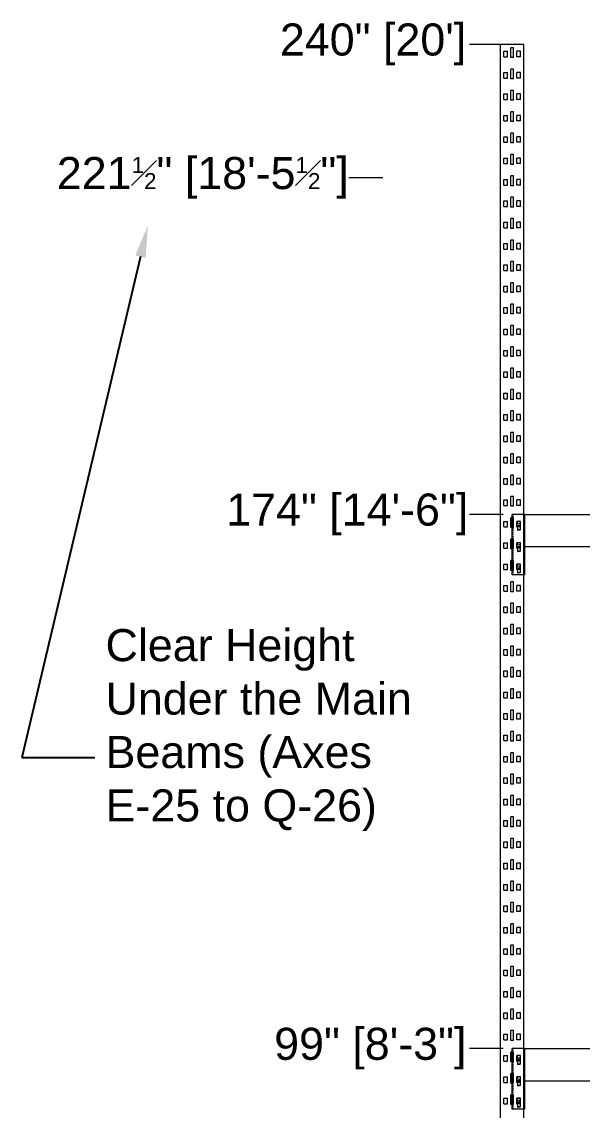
# Model space of a CAD drawing. Header units: inches. Extents: x 2743 to 10591, y -1604 to 5792.
# Drawn here: x 10226.9 to 10305.6, y 3359.3 to 3512.2 of the extents above; entities that cross this region are included whole.
import ezdxf

# ---------------------------------------------------------------- set-up
doc = ezdxf.new("R2010")
doc.units = ezdxf.units.IN
doc.header["$LTSCALE"] = 0.1875
doc.header["$MEASUREMENT"] = 0
doc.linetypes.add('HIDDEN', pattern=[9.525, 6.35, -3.175])
for name, color, linetype, lineweight in [('21 Note', 7, 'Continuous', 5), ('22 Dimension', 7, 'Continuous', 5), ('32 Echelle', 160, 'Continuous', 15), ('33 Poutre', 30, 'Continuous', 15)]:
    doc.layers.add(name, color=color, linetype=linetype, lineweight=lineweight)
doc.styles.add('NOTE', font='', dxfattribs={"height": 4.5})
doc.styles.get('NOTE').set_extended_font_data('SansSerif')

msp = doc.modelspace()

# ---------------------------------------------------------------- linework, layer by layer
at = {"layer": '21 Note', "lineweight": -2}
msp.add_line((10226.94963, 3408.88492), (10237.20202, 3408.88492), dxfattribs=at)
msp.add_lwpolyline([(10243.60578, 3479.19414), (10226.94963, 3408.88492)], dxfattribs=at)
at = {"layer": '21 Note'}
msp.add_solid([(10242.87598, 3479.36703), (10244.64312, 3483.57295), (10244.33559, 3479.02125)], dxfattribs=at)
at = {"layer": '22 Dimension'}
for p, q in [((10294.51917, 3508.99446), (10289.76917, 3508.99446)), ((10277.5903, 3490.24446), (10272.8403, 3490.24446)), ((10294.51947, 3442.99446), (10289.76947, 3442.99446)), ((10294.51947, 3367.99446), (10289.76947, 3367.99446))]:
    msp.add_line(p, q, dxfattribs=at)
at = {"layer": '32 Echelle'}
for p, q in [((10297.39417, 3508.99446), (10294.14417, 3508.99446)), ((10294.1442, 3268.99446), (10294.14417, 3508.99446)), ((10297.3942, 3268.99446), (10297.39417, 3508.99446)), ((10294.60422, 3507.24446), (10294.60422, 3508.02446)), ((10294.60422, 3508.02446), (10295.10422, 3508.02446)), ((10294.60422, 3507.24446), (10295.10422, 3507.24446)), ((10295.10422, 3507.24446), (10295.10422, 3508.02446)), ((10295.94418, 3508.51946), (10295.59418, 3508.51946)), ((10295.59418, 3507.14446), (10295.59418, 3508.51946)), ((10295.94418, 3507.14446), (10295.59418, 3507.14446)), ((10295.94418, 3507.14446), (10295.94418, 3508.51946)), ((10296.93413, 3508.02446), (10296.43413, 3508.02446)), ((10296.43413, 3507.24446), (10296.43413, 3508.02446)), ((10296.93413, 3507.24446), (10296.43413, 3507.24446)), ((10296.93413, 3507.24446), (10296.93413, 3508.02446)), ((10294.60422, 3504.24446), (10294.60422, 3505.02446)), ((10294.60422, 3505.02446), (10295.10422, 3505.02446)), ((10294.60422, 3504.24446), (10295.10422, 3504.24446)), ((10295.10422, 3504.24446), (10295.10422, 3505.02446)), ((10295.94418, 3505.51946), (10295.59418, 3505.51946)), ((10295.59418, 3504.14446), (10295.59418, 3505.51946)), ((10295.94418, 3504.14446), (10295.59418, 3504.14446)), ((10295.94418, 3504.14446), (10295.94418, 3505.51946)), ((10296.93413, 3505.02446), (10296.43413, 3505.02446)), ((10296.43413, 3504.24446), (10296.43413, 3505.02446)), ((10296.93413, 3504.24446), (10296.43413, 3504.24446)), ((10296.93413, 3504.24446), (10296.93413, 3505.02446)), ((10294.60422, 3501.24446), (10294.60422, 3502.02446)), ((10294.60422, 3502.02446), (10295.10422, 3502.02446)), ((10294.60422, 3501.24446), (10295.10422, 3501.24446)), ((10295.10422, 3501.24446), (10295.10422, 3502.02446)), ((10295.94418, 3502.51946), (10295.59418, 3502.51946)), ((10295.59418, 3501.14446), (10295.59418, 3502.51946)), ((10295.94418, 3501.14446), (10295.59418, 3501.14446)), ((10295.94418, 3501.14446), (10295.94418, 3502.51946)), ((10296.93413, 3502.02446), (10296.43413, 3502.02446)), ((10296.43413, 3501.24446), (10296.43413, 3502.02446)), ((10296.93413, 3501.24446), (10296.43413, 3501.24446)), ((10296.93413, 3501.24446), (10296.93413, 3502.02446)), ((10295.94418, 3499.51946), (10295.59418, 3499.51946)), ((10295.59418, 3498.14446), (10295.59418, 3499.51946)), ((10295.94418, 3498.14446), (10295.94418, 3499.51946)), ((10294.60422, 3498.24446), (10294.60422, 3499.02446)), ((10294.60422, 3499.02446), (10295.10422, 3499.02446)), ((10294.60422, 3498.24446), (10295.10422, 3498.24446)), ((10295.10422, 3498.24446), (10295.10422, 3499.02446)), ((10295.94418, 3498.14446), (10295.59418, 3498.14446)), ((10296.93413, 3499.02446), (10296.43413, 3499.02446)), ((10296.43413, 3498.24446), (10296.43413, 3499.02446)), ((10296.93413, 3498.24446), (10296.43413, 3498.24446)), ((10296.93413, 3498.24446), (10296.93413, 3499.02446)), ((10295.94418, 3496.51946), (10295.59418, 3496.51946)), ((10295.59418, 3495.14446), (10295.59418, 3496.51946)), ((10295.94418, 3495.14446), (10295.94418, 3496.51946)), ((10294.60422, 3495.24446), (10294.60422, 3496.02446)), ((10294.60422, 3496.02446), (10295.10422, 3496.02446)), ((10294.60422, 3495.24446), (10295.10422, 3495.24446)), ((10295.10422, 3495.24446), (10295.10422, 3496.02446)), ((10295.94418, 3495.14446), (10295.59418, 3495.14446)), ((10296.93413, 3496.02446), (10296.43413, 3496.02446)), ((10296.43413, 3495.24446), (10296.43413, 3496.02446)), ((10296.93413, 3495.24446), (10296.43413, 3495.24446)), ((10296.93413, 3495.24446), (10296.93413, 3496.02446)), ((10295.94418, 3493.51946), (10295.59418, 3493.51946)), ((10295.59418, 3492.14446), (10295.59418, 3493.51946)), ((10295.94418, 3492.14446), (10295.94418, 3493.51946)), ((10294.60422, 3492.24446), (10294.60422, 3493.02446)), ((10294.60422, 3493.02446), (10295.10422, 3493.02446)), ((10294.60422, 3492.24446), (10295.10422, 3492.24446)), ((10295.10422, 3492.24446), (10295.10422, 3493.02446)), ((10295.94418, 3492.14446), (10295.59418, 3492.14446)), ((10296.93413, 3493.02446), (10296.43413, 3493.02446)), ((10296.43413, 3492.24446), (10296.43413, 3493.02446)), ((10296.93413, 3492.24446), (10296.43413, 3492.24446)), ((10296.93413, 3492.24446), (10296.93413, 3493.02446)), ((10295.94418, 3490.51946), (10295.59418, 3490.51946)), ((10295.59418, 3489.14446), (10295.59418, 3490.51946)), ((10295.94418, 3489.14446), (10295.94418, 3490.51946)), ((10294.60422, 3489.24446), (10294.60422, 3490.02446)), ((10294.60422, 3490.02446), (10295.10422, 3490.02446)), ((10294.60422, 3489.24446), (10295.10422, 3489.24446)), ((10295.10422, 3489.24446), (10295.10422, 3490.02446)), ((10295.94418, 3489.14446), (10295.59418, 3489.14446)), ((10296.93413, 3490.02446), (10296.43413, 3490.02446)), ((10296.43413, 3489.24446), (10296.43413, 3490.02446)), ((10296.93413, 3489.24446), (10296.43413, 3489.24446)), ((10296.93413, 3489.24446), (10296.93413, 3490.02446)), ((10295.94418, 3487.51946), (10295.59418, 3487.51946)), ((10295.59418, 3486.14446), (10295.59418, 3487.51946)), ((10295.94418, 3486.14446), (10295.94418, 3487.51946)), ((10294.60422, 3486.24446), (10294.60422, 3487.02446)), ((10294.60422, 3487.02446), (10295.10422, 3487.02446)), ((10294.60422, 3486.24446), (10295.10422, 3486.24446)), ((10295.10422, 3486.24446), (10295.10422, 3487.02446)), ((10295.94418, 3486.14446), (10295.59418, 3486.14446)), ((10296.93413, 3487.02446), (10296.43413, 3487.02446)), ((10296.43413, 3486.24446), (10296.43413, 3487.02446)), ((10296.93413, 3486.24446), (10296.43413, 3486.24446)), ((10296.93413, 3486.24446), (10296.93413, 3487.02446)), ((10295.94418, 3484.51946), (10295.59418, 3484.51946)), ((10295.59418, 3483.14446), (10295.59418, 3484.51946)), ((10295.94418, 3483.14446), (10295.94418, 3484.51946)), ((10294.60422, 3483.24446), (10294.60422, 3484.02446)), ((10294.60422, 3484.02446), (10295.10422, 3484.02446)), ((10294.60422, 3483.24446), (10295.10422, 3483.24446)), ((10295.10422, 3483.24446), (10295.10422, 3484.02446)), ((10295.94418, 3483.14446), (10295.59418, 3483.14446)), ((10296.93413, 3484.02446), (10296.43413, 3484.02446)), ((10296.43413, 3483.24446), (10296.43413, 3484.02446)), ((10296.93413, 3483.24446), (10296.43413, 3483.24446)), ((10296.93413, 3483.24446), (10296.93413, 3484.02446)), ((10295.94418, 3481.51946), (10295.59418, 3481.51946)), ((10295.59418, 3480.14446), (10295.59418, 3481.51946)), ((10295.94418, 3480.14446), (10295.94418, 3481.51946)), ((10294.60422, 3480.24446), (10294.60422, 3481.02446)), ((10294.60422, 3481.02446), (10295.10422, 3481.02446)), ((10294.60422, 3480.24446), (10295.10422, 3480.24446)), ((10295.10422, 3480.24446), (10295.10422, 3481.02446)), ((10295.94418, 3480.14446), (10295.59418, 3480.14446)), ((10296.93413, 3481.02446), (10296.43413, 3481.02446)), ((10296.43413, 3480.24446), (10296.43413, 3481.02446)), ((10296.93413, 3480.24446), (10296.43413, 3480.24446)), ((10296.93413, 3480.24446), (10296.93413, 3481.02446)), ((10295.94418, 3478.51946), (10295.59418, 3478.51946)), ((10295.59418, 3477.14446), (10295.59418, 3478.51946)), ((10295.94418, 3477.14446), (10295.94418, 3478.51946)), ((10294.60422, 3477.24446), (10294.60422, 3478.02446)), ((10294.60422, 3478.02446), (10295.10422, 3478.02446)), ((10294.60422, 3477.24446), (10295.10422, 3477.24446)), ((10295.10422, 3477.24446), (10295.10422, 3478.02446)), ((10295.94418, 3477.14446), (10295.59418, 3477.14446)), ((10296.93414, 3478.02446), (10296.43414, 3478.02446)), ((10296.43414, 3477.24446), (10296.43414, 3478.02446)), ((10296.93414, 3477.24446), (10296.43414, 3477.24446)), ((10296.93414, 3477.24446), (10296.93414, 3478.02446)), ((10295.94418, 3475.51946), (10295.59418, 3475.51946)), ((10295.59418, 3474.14446), (10295.59418, 3475.51946)), ((10295.94418, 3474.14446), (10295.94418, 3475.51946)), ((10294.60422, 3474.24446), (10294.60422, 3475.02446)), ((10294.60422, 3475.02446), (10295.10422, 3475.02446)), ((10294.60422, 3474.24446), (10295.10422, 3474.24446)), ((10295.10422, 3474.24446), (10295.10422, 3475.02446)), ((10295.94418, 3474.14446), (10295.59418, 3474.14446)), ((10296.93414, 3475.02446), (10296.43414, 3475.02446)), ((10296.43414, 3474.24446), (10296.43414, 3475.02446)), ((10296.93414, 3474.24446), (10296.43414, 3474.24446)), ((10296.93414, 3474.24446), (10296.93414, 3475.02446)), ((10294.60422, 3471.24446), (10294.60422, 3472.02446)), ((10294.60422, 3472.02446), (10295.10422, 3472.02446)), ((10295.10422, 3471.24446), (10295.10422, 3472.02446)), ((10295.94418, 3472.51946), (10295.59418, 3472.51946)), ((10295.59418, 3471.14446), (10295.59418, 3472.51946)), ((10295.94418, 3471.14446), (10295.94418, 3472.51946)), ((10296.93414, 3472.02446), (10296.43414, 3472.02446)), ((10296.43414, 3471.24446), (10296.43414, 3472.02446)), ((10296.93414, 3471.24446), (10296.93414, 3472.02446)), ((10294.60422, 3471.24446), (10295.10422, 3471.24446)), ((10295.94418, 3471.14446), (10295.59418, 3471.14446)), ((10296.93414, 3471.24446), (10296.43414, 3471.24446)), ((10294.60422, 3468.24446), (10294.60422, 3469.02446)), ((10294.60422, 3469.02446), (10295.10422, 3469.02446)), ((10295.10422, 3468.24446), (10295.10422, 3469.02446)), ((10295.94418, 3469.51946), (10295.59418, 3469.51946)), ((10295.59418, 3468.14446), (10295.59418, 3469.51946)), ((10295.94418, 3468.14446), (10295.94418, 3469.51946)), ((10296.93414, 3469.02446), (10296.43414, 3469.02446)), ((10296.43414, 3468.24446), (10296.43414, 3469.02446)), ((10296.93414, 3468.24446), (10296.93414, 3469.02446)), ((10294.60422, 3468.24446), (10295.10422, 3468.24446)), ((10295.94418, 3468.14446), (10295.59418, 3468.14446)), ((10296.93414, 3468.24446), (10296.43414, 3468.24446)), ((10294.60422, 3465.24446), (10294.60422, 3466.02446)), ((10294.60422, 3466.02446), (10295.10422, 3466.02446)), ((10295.10422, 3465.24446), (10295.10422, 3466.02446)), ((10295.94418, 3466.51946), (10295.59418, 3466.51946)), ((10295.59418, 3465.14446), (10295.59418, 3466.51946)), ((10295.94418, 3465.14446), (10295.94418, 3466.51946)), ((10296.93414, 3466.02446), (10296.43414, 3466.02446)), ((10296.43414, 3465.24446), (10296.43414, 3466.02446)), ((10296.93414, 3465.24446), (10296.93414, 3466.02446)), ((10294.60422, 3465.24446), (10295.10422, 3465.24446)), ((10295.94418, 3465.14446), (10295.59418, 3465.14446)), ((10296.93414, 3465.24446), (10296.43414, 3465.24446)), ((10294.60422, 3462.24446), (10294.60422, 3463.02446)), ((10294.60422, 3463.02446), (10295.10422, 3463.02446)), ((10295.10422, 3462.24446), (10295.10422, 3463.02446)), ((10295.94418, 3463.51946), (10295.59418, 3463.51946)), ((10295.59418, 3462.14446), (10295.59418, 3463.51946)), ((10295.94418, 3462.14446), (10295.94418, 3463.51946)), ((10296.93414, 3463.02446), (10296.43414, 3463.02446)), ((10296.43414, 3462.24446), (10296.43414, 3463.02446)), ((10296.93414, 3462.24446), (10296.93414, 3463.02446)), ((10294.60422, 3462.24446), (10295.10422, 3462.24446)), ((10295.94418, 3462.14446), (10295.59418, 3462.14446)), ((10296.93414, 3462.24446), (10296.43414, 3462.24446)), ((10294.60422, 3459.24446), (10294.60422, 3460.02446)), ((10294.60422, 3460.02446), (10295.10422, 3460.02446)), ((10295.10422, 3459.24446), (10295.10422, 3460.02446)), ((10295.94418, 3460.51946), (10295.59418, 3460.51946)), ((10295.59418, 3459.14446), (10295.59418, 3460.51946)), ((10295.94418, 3459.14446), (10295.94418, 3460.51946)), ((10296.93414, 3460.02446), (10296.43414, 3460.02446)), ((10296.43414, 3459.24446), (10296.43414, 3460.02446)), ((10296.93414, 3459.24446), (10296.93414, 3460.02446)), ((10294.60422, 3459.24446), (10295.10422, 3459.24446)), ((10295.94418, 3459.14446), (10295.59418, 3459.14446)), ((10296.93414, 3459.24446), (10296.43414, 3459.24446)), ((10294.60422, 3456.24446), (10294.60422, 3457.02446)), ((10294.60422, 3457.02446), (10295.10422, 3457.02446)), ((10295.10422, 3456.24446), (10295.10422, 3457.02446)), ((10295.94418, 3457.51946), (10295.59418, 3457.51946)), ((10295.59418, 3456.14446), (10295.59418, 3457.51946)), ((10295.94418, 3456.14446), (10295.94418, 3457.51946)), ((10296.93414, 3457.02446), (10296.43414, 3457.02446)), ((10296.43414, 3456.24446), (10296.43414, 3457.02446)), ((10296.93414, 3456.24446), (10296.93414, 3457.02446)), ((10294.60422, 3456.24446), (10295.10422, 3456.24446)), ((10295.94418, 3456.14446), (10295.59418, 3456.14446)), ((10296.93414, 3456.24446), (10296.43414, 3456.24446)), ((10294.60422, 3453.24446), (10294.60422, 3454.02446)), ((10294.60422, 3454.02446), (10295.10422, 3454.02446)), ((10295.10422, 3453.24446), (10295.10422, 3454.02446)), ((10295.94418, 3454.51946), (10295.59418, 3454.51946)), ((10295.59418, 3453.14446), (10295.59418, 3454.51946)), ((10295.94418, 3453.14446), (10295.94418, 3454.51946)), ((10296.93414, 3454.02446), (10296.43414, 3454.02446)), ((10296.43414, 3453.24446), (10296.43414, 3454.02446)), ((10296.93414, 3453.24446), (10296.93414, 3454.02446)), ((10294.60422, 3453.24446), (10295.10422, 3453.24446)), ((10295.94418, 3453.14446), (10295.59418, 3453.14446)), ((10296.93414, 3453.24446), (10296.43414, 3453.24446)), ((10294.60422, 3450.24446), (10294.60422, 3451.02446)), ((10294.60422, 3451.02446), (10295.10422, 3451.02446)), ((10295.10422, 3450.24446), (10295.10422, 3451.02446)), ((10295.94418, 3451.51946), (10295.59418, 3451.51946)), ((10295.59418, 3450.14446), (10295.59418, 3451.51946)), ((10295.94418, 3450.14446), (10295.94418, 3451.51946)), ((10296.93414, 3451.02446), (10296.43414, 3451.02446)), ((10296.43414, 3450.24446), (10296.43414, 3451.02446)), ((10296.93414, 3450.24446), (10296.93414, 3451.02446)), ((10294.60422, 3450.24446), (10295.10422, 3450.24446)), ((10295.94418, 3450.14446), (10295.59418, 3450.14446)), ((10296.93414, 3450.24446), (10296.43414, 3450.24446)), ((10294.60422, 3447.24446), (10294.60422, 3448.02446)), ((10294.60422, 3448.02446), (10295.10422, 3448.02446)), ((10295.10422, 3447.24446), (10295.10422, 3448.02446)), ((10295.94418, 3448.51946), (10295.59418, 3448.51946)), ((10295.59418, 3447.14446), (10295.59418, 3448.51946)), ((10295.94418, 3447.14446), (10295.94418, 3448.51946)), ((10296.93414, 3448.02446), (10296.43414, 3448.02446)), ((10296.43414, 3447.24446), (10296.43414, 3448.02446)), ((10296.93414, 3447.24446), (10296.93414, 3448.02446)), ((10294.60422, 3447.24446), (10295.10422, 3447.24446)), ((10295.94418, 3447.14446), (10295.59418, 3447.14446)), ((10296.93414, 3447.24446), (10296.43414, 3447.24446)), ((10294.60422, 3444.24446), (10294.60422, 3445.02446)), ((10294.60422, 3445.02446), (10295.10422, 3445.02446)), ((10295.10422, 3444.24446), (10295.10422, 3445.02446)), ((10295.94418, 3445.51946), (10295.59418, 3445.51946)), ((10295.59418, 3444.14446), (10295.59418, 3445.51946)), ((10295.94418, 3444.14446), (10295.94418, 3445.51946)), ((10296.93414, 3445.02446), (10296.43414, 3445.02446)), ((10296.43414, 3444.24446), (10296.43414, 3445.02446)), ((10296.93414, 3444.24446), (10296.93414, 3445.02446)), ((10294.60422, 3444.24446), (10295.10422, 3444.24446)), ((10295.94418, 3444.14446), (10295.59418, 3444.14446)), ((10296.93414, 3444.24446), (10296.43414, 3444.24446)), ((10294.60422, 3441.24446), (10294.60422, 3442.02446)), ((10294.60422, 3442.02446), (10295.10422, 3442.02446)), ((10295.10422, 3441.24446), (10295.10422, 3442.02446)), ((10295.94418, 3442.51946), (10295.59418, 3442.51946)), ((10295.59418, 3441.14446), (10295.59418, 3442.51946)), ((10295.94418, 3441.14446), (10295.94418, 3442.51946)), ((10296.93414, 3442.02446), (10296.43414, 3442.02446)), ((10296.43414, 3441.24446), (10296.43414, 3442.02446)), ((10296.93414, 3441.24446), (10296.93414, 3442.02446)), ((10294.60422, 3441.24446), (10295.10422, 3441.24446)), ((10295.94418, 3441.14446), (10295.59418, 3441.14446)), ((10296.93414, 3441.24446), (10296.43414, 3441.24446)), ((10294.60422, 3438.24446), (10294.60422, 3439.02446)), ((10294.60422, 3439.02446), (10295.10422, 3439.02446)), ((10295.10422, 3438.24446), (10295.10422, 3439.02446)), ((10295.94418, 3439.51946), (10295.59418, 3439.51946)), ((10295.59418, 3438.14446), (10295.59418, 3439.51946)), ((10295.94418, 3438.14446), (10295.94418, 3439.51946)), ((10296.93414, 3439.02446), (10296.43414, 3439.02446)), ((10296.43414, 3438.24446), (10296.43414, 3439.02446)), ((10296.93414, 3438.24446), (10296.93414, 3439.02446)), ((10294.60422, 3438.24446), (10295.10422, 3438.24446)), ((10295.94418, 3438.14446), (10295.59418, 3438.14446)), ((10296.93414, 3438.24446), (10296.43414, 3438.24446)), ((10294.60422, 3435.24446), (10294.60422, 3436.02446)), ((10294.60422, 3436.02446), (10295.10422, 3436.02446)), ((10295.10422, 3435.24446), (10295.10422, 3436.02446)), ((10295.94418, 3436.51946), (10295.59418, 3436.51946)), ((10295.59418, 3435.14446), (10295.59418, 3436.51946)), ((10295.94418, 3435.14446), (10295.94418, 3436.51946)), ((10296.93414, 3436.02446), (10296.43414, 3436.02446)), ((10296.43414, 3435.24446), (10296.43414, 3436.02446)), ((10296.93414, 3435.24446), (10296.93414, 3436.02446)), ((10294.60422, 3435.24446), (10295.10422, 3435.24446)), ((10295.94418, 3435.14446), (10295.59418, 3435.14446)), ((10296.93414, 3435.24446), (10296.43414, 3435.24446)), ((10294.60422, 3432.24446), (10294.60422, 3433.02446)), ((10294.60422, 3433.02446), (10295.10422, 3433.02446)), ((10294.60422, 3432.24446), (10295.10422, 3432.24446)), ((10295.10422, 3432.24446), (10295.10422, 3433.02446)), ((10295.94418, 3433.51946), (10295.59418, 3433.51946)), ((10295.59418, 3432.14446), (10295.59418, 3433.51946)), ((10295.94418, 3432.14446), (10295.94418, 3433.51946)), ((10296.93414, 3433.02446), (10296.43414, 3433.02446)), ((10296.43414, 3432.24446), (10296.43414, 3433.02446)), ((10296.93414, 3432.24446), (10296.43414, 3432.24446)), ((10296.93414, 3432.24446), (10296.93414, 3433.02446)), ((10295.94418, 3432.14446), (10295.59418, 3432.14446)), ((10294.60422, 3429.24446), (10294.60422, 3430.02446)), ((10294.60422, 3430.02446), (10295.10422, 3430.02446)), ((10294.60422, 3429.24446), (10295.10422, 3429.24446)), ((10295.10422, 3429.24446), (10295.10422, 3430.02446)), ((10295.94418, 3430.51946), (10295.59418, 3430.51946)), ((10295.59418, 3429.14446), (10295.59418, 3430.51946)), ((10295.94418, 3429.14446), (10295.94418, 3430.51946)), ((10296.93414, 3430.02446), (10296.43414, 3430.02446)), ((10296.43414, 3429.24446), (10296.43414, 3430.02446)), ((10296.93414, 3429.24446), (10296.43414, 3429.24446)), ((10296.93414, 3429.24446), (10296.93414, 3430.02446)), ((10295.94418, 3429.14446), (10295.59418, 3429.14446)), ((10294.60422, 3426.24446), (10294.60422, 3427.02446)), ((10294.60422, 3427.02446), (10295.10422, 3427.02446)), ((10294.60422, 3426.24446), (10295.10422, 3426.24446)), ((10295.10422, 3426.24446), (10295.10422, 3427.02446)), ((10295.94418, 3427.51946), (10295.59418, 3427.51946)), ((10295.59418, 3426.14446), (10295.59418, 3427.51946)), ((10295.94418, 3426.14446), (10295.59418, 3426.14446)), ((10295.94418, 3426.14446), (10295.94418, 3427.51946)), ((10296.93414, 3427.02446), (10296.43414, 3427.02446)), ((10296.43414, 3426.24446), (10296.43414, 3427.02446)), ((10296.93414, 3426.24446), (10296.43414, 3426.24446)), ((10296.93414, 3426.24446), (10296.93414, 3427.02446)), ((10294.60423, 3423.24446), (10294.60423, 3424.02446)), ((10294.60423, 3424.02446), (10295.10423, 3424.02446)), ((10294.60423, 3423.24446), (10295.10423, 3423.24446)), ((10295.10423, 3423.24446), (10295.10423, 3424.02446)), ((10295.94418, 3424.51946), (10295.59418, 3424.51946)), ((10295.59418, 3423.14446), (10295.59418, 3424.51946)), ((10295.94418, 3423.14446), (10295.59418, 3423.14446)), ((10295.94418, 3423.14446), (10295.94418, 3424.51946)), ((10296.93414, 3424.02446), (10296.43414, 3424.02446)), ((10296.43414, 3423.24446), (10296.43414, 3424.02446)), ((10296.93414, 3423.24446), (10296.43414, 3423.24446)), ((10296.93414, 3423.24446), (10296.93414, 3424.02446)), ((10294.60423, 3420.24446), (10294.60423, 3421.02446)), ((10294.60423, 3421.02446), (10295.10423, 3421.02446)), ((10294.60423, 3420.24446), (10295.10423, 3420.24446)), ((10295.10423, 3420.24446), (10295.10423, 3421.02446)), ((10295.94418, 3421.51946), (10295.59418, 3421.51946)), ((10295.59418, 3420.14446), (10295.59418, 3421.51946)), ((10295.94418, 3420.14446), (10295.59418, 3420.14446)), ((10295.94418, 3420.14446), (10295.94418, 3421.51946)), ((10296.93414, 3421.02446), (10296.43414, 3421.02446)), ((10296.43414, 3420.24446), (10296.43414, 3421.02446)), ((10296.93414, 3420.24446), (10296.43414, 3420.24446)), ((10296.93414, 3420.24446), (10296.93414, 3421.02446)), ((10295.94418, 3418.51946), (10295.59418, 3418.51946)), ((10295.59418, 3417.14446), (10295.59418, 3418.51946)), ((10295.94418, 3417.14446), (10295.94418, 3418.51946)), ((10294.60423, 3417.24446), (10294.60423, 3418.02446)), ((10294.60423, 3418.02446), (10295.10423, 3418.02446)), ((10294.60423, 3417.24446), (10295.10423, 3417.24446)), ((10295.10423, 3417.24446), (10295.10423, 3418.02446)), ((10295.94418, 3417.14446), (10295.59418, 3417.14446)), ((10296.93414, 3418.02446), (10296.43414, 3418.02446)), ((10296.43414, 3417.24446), (10296.43414, 3418.02446)), ((10296.93414, 3417.24446), (10296.43414, 3417.24446)), ((10296.93414, 3417.24446), (10296.93414, 3418.02446)), ((10295.94418, 3415.51946), (10295.59418, 3415.51946)), ((10295.59418, 3414.14446), (10295.59418, 3415.51946)), ((10295.94418, 3414.14446), (10295.94418, 3415.51946)), ((10294.60423, 3414.24446), (10294.60423, 3415.02446)), ((10294.60423, 3415.02446), (10295.10423, 3415.02446)), ((10294.60423, 3414.24446), (10295.10423, 3414.24446)), ((10295.10423, 3414.24446), (10295.10423, 3415.02446)), ((10295.94418, 3414.14446), (10295.59418, 3414.14446)), ((10296.93414, 3415.02446), (10296.43414, 3415.02446)), ((10296.43414, 3414.24446), (10296.43414, 3415.02446)), ((10296.93414, 3414.24446), (10296.43414, 3414.24446)), ((10296.93414, 3414.24446), (10296.93414, 3415.02446)), ((10295.94418, 3412.51946), (10295.59418, 3412.51946)), ((10295.59418, 3411.14446), (10295.59418, 3412.51946)), ((10295.94418, 3411.14446), (10295.94418, 3412.51946)), ((10294.60423, 3411.24446), (10294.60423, 3412.02446)), ((10294.60423, 3412.02446), (10295.10423, 3412.02446)), ((10294.60423, 3411.24446), (10295.10423, 3411.24446)), ((10295.10423, 3411.24446), (10295.10423, 3412.02446)), ((10295.94418, 3411.14446), (10295.59418, 3411.14446)), ((10296.93414, 3412.02446), (10296.43414, 3412.02446)), ((10296.43414, 3411.24446), (10296.43414, 3412.02446)), ((10296.93414, 3411.24446), (10296.43414, 3411.24446)), ((10296.93414, 3411.24446), (10296.93414, 3412.02446)), ((10295.94418, 3409.51946), (10295.59418, 3409.51946)), ((10295.59418, 3408.14446), (10295.59418, 3409.51946)), ((10295.94418, 3408.14446), (10295.94418, 3409.51946)), ((10294.60423, 3408.24446), (10294.60423, 3409.02446)), ((10294.60423, 3409.02446), (10295.10423, 3409.02446)), ((10294.60423, 3408.24446), (10295.10423, 3408.24446)), ((10295.10423, 3408.24446), (10295.10423, 3409.02446)), ((10295.94418, 3408.14446), (10295.59418, 3408.14446)), ((10296.93414, 3409.02446), (10296.43414, 3409.02446)), ((10296.43414, 3408.24446), (10296.43414, 3409.02446)), ((10296.93414, 3408.24446), (10296.43414, 3408.24446)), ((10296.93414, 3408.24446), (10296.93414, 3409.02446)), ((10295.94418, 3406.51946), (10295.59418, 3406.51946)), ((10295.59418, 3405.14446), (10295.59418, 3406.51946)), ((10295.94418, 3405.14446), (10295.94418, 3406.51946)), ((10294.60423, 3405.24446), (10294.60423, 3406.02446)), ((10294.60423, 3406.02446), (10295.10423, 3406.02446)), ((10294.60423, 3405.24446), (10295.10423, 3405.24446)), ((10295.10423, 3405.24446), (10295.10423, 3406.02446)), ((10295.94418, 3405.14446), (10295.59418, 3405.14446)), ((10296.93414, 3406.02446), (10296.43414, 3406.02446)), ((10296.43414, 3405.24446), (10296.43414, 3406.02446)), ((10296.93414, 3405.24446), (10296.43414, 3405.24446)), ((10296.93414, 3405.24446), (10296.93414, 3406.02446)), ((10295.94418, 3403.51946), (10295.59418, 3403.51946)), ((10295.59418, 3402.14446), (10295.59418, 3403.51946)), ((10295.94418, 3402.14446), (10295.94418, 3403.51946)), ((10294.60423, 3402.24446), (10294.60423, 3403.02446)), ((10294.60423, 3403.02446), (10295.10423, 3403.02446)), ((10294.60423, 3402.24446), (10295.10423, 3402.24446)), ((10295.10423, 3402.24446), (10295.10423, 3403.02446)), ((10295.94418, 3402.14446), (10295.59418, 3402.14446)), ((10296.93414, 3403.02446), (10296.43414, 3403.02446)), ((10296.43414, 3402.24446), (10296.43414, 3403.02446)), ((10296.93414, 3402.24446), (10296.43414, 3402.24446)), ((10296.93414, 3402.24446), (10296.93414, 3403.02446)), ((10295.94418, 3400.51946), (10295.59418, 3400.51946)), ((10295.59418, 3399.14446), (10295.59418, 3400.51946)), ((10295.94418, 3399.14446), (10295.94418, 3400.51946)), ((10294.60423, 3399.24446), (10294.60423, 3400.02446)), ((10294.60423, 3400.02446), (10295.10423, 3400.02446)), ((10294.60423, 3399.24446), (10295.10423, 3399.24446)), ((10295.10423, 3399.24446), (10295.10423, 3400.02446)), ((10295.94418, 3399.14446), (10295.59418, 3399.14446)), ((10296.93414, 3400.02446), (10296.43414, 3400.02446)), ((10296.43414, 3399.24446), (10296.43414, 3400.02446)), ((10296.93414, 3399.24446), (10296.43414, 3399.24446)), ((10296.93414, 3399.24446), (10296.93414, 3400.02446)), ((10295.94418, 3397.51946), (10295.59418, 3397.51946)), ((10295.59418, 3396.14446), (10295.59418, 3397.51946)), ((10295.94418, 3396.14446), (10295.94418, 3397.51946)), ((10294.60423, 3396.24446), (10294.60423, 3397.02446)), ((10294.60423, 3397.02446), (10295.10423, 3397.02446)), ((10294.60423, 3396.24446), (10295.10423, 3396.24446)), ((10295.10423, 3396.24446), (10295.10423, 3397.02446)), ((10295.94418, 3396.14446), (10295.59418, 3396.14446)), ((10296.93414, 3397.02446), (10296.43414, 3397.02446)), ((10296.43414, 3396.24446), (10296.43414, 3397.02446)), ((10296.93414, 3396.24446), (10296.43414, 3396.24446)), ((10296.93414, 3396.24446), (10296.93414, 3397.02446)), ((10295.94419, 3394.51946), (10295.59419, 3394.51946)), ((10295.59419, 3393.14446), (10295.59419, 3394.51946)), ((10295.94419, 3393.14446), (10295.94419, 3394.51946)), ((10294.60423, 3393.24446), (10294.60423, 3394.02446)), ((10294.60423, 3394.02446), (10295.10423, 3394.02446)), ((10294.60423, 3393.24446), (10295.10423, 3393.24446)), ((10295.10423, 3393.24446), (10295.10423, 3394.02446)), ((10295.94419, 3393.14446), (10295.59419, 3393.14446)), ((10296.93414, 3394.02446), (10296.43414, 3394.02446)), ((10296.43414, 3393.24446), (10296.43414, 3394.02446)), ((10296.93414, 3393.24446), (10296.43414, 3393.24446)), ((10296.93414, 3393.24446), (10296.93414, 3394.02446)), ((10294.60423, 3390.24446), (10294.60423, 3391.02446)), ((10294.60423, 3391.02446), (10295.10423, 3391.02446)), ((10295.10423, 3390.24446), (10295.10423, 3391.02446)), ((10295.94419, 3391.51946), (10295.59419, 3391.51946)), ((10295.59419, 3390.14446), (10295.59419, 3391.51946)), ((10295.94419, 3390.14446), (10295.94419, 3391.51946)), ((10296.93414, 3391.02446), (10296.43414, 3391.02446)), ((10296.43414, 3390.24446), (10296.43414, 3391.02446)), ((10296.93414, 3390.24446), (10296.93414, 3391.02446)), ((10294.60423, 3390.24446), (10295.10423, 3390.24446)), ((10295.94419, 3390.14446), (10295.59419, 3390.14446)), ((10296.93414, 3390.24446), (10296.43414, 3390.24446)), ((10294.60423, 3387.24446), (10294.60423, 3388.02446)), ((10294.60423, 3388.02446), (10295.10423, 3388.02446)), ((10295.10423, 3387.24446), (10295.10423, 3388.02446)), ((10295.94419, 3388.51946), (10295.59419, 3388.51946)), ((10295.59419, 3387.14446), (10295.59419, 3388.51946)), ((10295.94419, 3387.14446), (10295.94419, 3388.51946)), ((10296.93414, 3388.02446), (10296.43414, 3388.02446)), ((10296.43414, 3387.24446), (10296.43414, 3388.02446)), ((10296.93414, 3387.24446), (10296.93414, 3388.02446)), ((10294.60423, 3387.24446), (10295.10423, 3387.24446)), ((10295.94419, 3387.14446), (10295.59419, 3387.14446)), ((10296.93414, 3387.24446), (10296.43414, 3387.24446)), ((10294.60423, 3384.24446), (10294.60423, 3385.02446)), ((10294.60423, 3385.02446), (10295.10423, 3385.02446)), ((10295.10423, 3384.24446), (10295.10423, 3385.02446)), ((10295.94419, 3385.51946), (10295.59419, 3385.51946)), ((10295.59419, 3384.14446), (10295.59419, 3385.51946)), ((10295.94419, 3384.14446), (10295.94419, 3385.51946)), ((10296.93414, 3385.02446), (10296.43414, 3385.02446)), ((10296.43414, 3384.24446), (10296.43414, 3385.02446)), ((10296.93414, 3384.24446), (10296.93414, 3385.02446)), ((10294.60423, 3384.24446), (10295.10423, 3384.24446)), ((10295.94419, 3384.14446), (10295.59419, 3384.14446)), ((10296.93414, 3384.24446), (10296.43414, 3384.24446)), ((10294.60423, 3381.24446), (10294.60423, 3382.02446)), ((10294.60423, 3382.02446), (10295.10423, 3382.02446)), ((10295.10423, 3381.24446), (10295.10423, 3382.02446)), ((10295.94419, 3382.51946), (10295.59419, 3382.51946)), ((10295.59419, 3381.14446), (10295.59419, 3382.51946)), ((10295.94419, 3381.14446), (10295.94419, 3382.51946)), ((10296.93414, 3382.02446), (10296.43414, 3382.02446)), ((10296.43414, 3381.24446), (10296.43414, 3382.02446)), ((10296.93414, 3381.24446), (10296.93414, 3382.02446)), ((10294.60423, 3381.24446), (10295.10423, 3381.24446)), ((10295.94419, 3381.14446), (10295.59419, 3381.14446)), ((10296.93414, 3381.24446), (10296.43414, 3381.24446)), ((10294.60423, 3378.24446), (10294.60423, 3379.02446)), ((10294.60423, 3379.02446), (10295.10423, 3379.02446)), ((10295.10423, 3378.24446), (10295.10423, 3379.02446)), ((10295.94419, 3379.51946), (10295.59419, 3379.51946)), ((10295.59419, 3378.14446), (10295.59419, 3379.51946)), ((10295.94419, 3378.14446), (10295.94419, 3379.51946)), ((10296.93414, 3379.02446), (10296.43414, 3379.02446)), ((10296.43414, 3378.24446), (10296.43414, 3379.02446)), ((10296.93414, 3378.24446), (10296.93414, 3379.02446)), ((10294.60423, 3378.24446), (10295.10423, 3378.24446)), ((10295.94419, 3378.14446), (10295.59419, 3378.14446)), ((10296.93414, 3378.24446), (10296.43414, 3378.24446)), ((10294.60423, 3375.24446), (10294.60423, 3376.02446)), ((10294.60423, 3376.02446), (10295.10423, 3376.02446)), ((10295.10423, 3375.24446), (10295.10423, 3376.02446)), ((10295.94419, 3376.51946), (10295.59419, 3376.51946)), ((10295.59419, 3375.14446), (10295.59419, 3376.51946)), ((10295.94419, 3375.14446), (10295.94419, 3376.51946)), ((10296.93414, 3376.02446), (10296.43414, 3376.02446)), ((10296.43414, 3375.24446), (10296.43414, 3376.02446)), ((10296.93414, 3375.24446), (10296.93414, 3376.02446)), ((10294.60423, 3375.24446), (10295.10423, 3375.24446)), ((10295.94419, 3375.14446), (10295.59419, 3375.14446)), ((10296.93414, 3375.24446), (10296.43414, 3375.24446)), ((10294.60423, 3372.24446), (10294.60423, 3373.02446)), ((10294.60423, 3373.02446), (10295.10423, 3373.02446)), ((10295.10423, 3372.24446), (10295.10423, 3373.02446)), ((10295.94419, 3373.51946), (10295.59419, 3373.51946)), ((10295.59419, 3372.14446), (10295.59419, 3373.51946)), ((10295.94419, 3372.14446), (10295.94419, 3373.51946)), ((10296.93414, 3373.02446), (10296.43414, 3373.02446)), ((10296.43414, 3372.24446), (10296.43414, 3373.02446)), ((10296.93414, 3372.24446), (10296.93414, 3373.02446)), ((10294.60423, 3372.24446), (10295.10423, 3372.24446)), ((10295.94419, 3372.14446), (10295.59419, 3372.14446)), ((10296.93414, 3372.24446), (10296.43414, 3372.24446)), ((10294.60423, 3369.24446), (10294.60423, 3370.02446)), ((10294.60423, 3370.02446), (10295.10423, 3370.02446)), ((10295.10423, 3369.24446), (10295.10423, 3370.02446)), ((10295.94419, 3370.51946), (10295.59419, 3370.51946)), ((10295.59419, 3369.14446), (10295.59419, 3370.51946)), ((10295.94419, 3369.14446), (10295.94419, 3370.51946)), ((10296.93414, 3370.02446), (10296.43414, 3370.02446)), ((10296.43414, 3369.24446), (10296.43414, 3370.02446)), ((10296.93414, 3369.24446), (10296.93414, 3370.02446)), ((10294.60423, 3369.24446), (10295.10423, 3369.24446)), ((10295.94419, 3369.14446), (10295.59419, 3369.14446)), ((10296.93414, 3369.24446), (10296.43414, 3369.24446)), ((10294.60423, 3366.24446), (10294.60423, 3367.02446)), ((10294.60423, 3367.02446), (10295.10423, 3367.02446)), ((10295.10423, 3366.24446), (10295.10423, 3367.02446)), ((10295.94419, 3367.51946), (10295.59419, 3367.51946)), ((10295.59419, 3366.14446), (10295.59419, 3367.51946)), ((10295.94419, 3366.14446), (10295.94419, 3367.51946)), ((10296.93415, 3367.02446), (10296.43415, 3367.02446)), ((10296.43415, 3366.24446), (10296.43415, 3367.02446)), ((10296.93415, 3366.24446), (10296.93415, 3367.02446)), ((10294.60423, 3366.24446), (10295.10423, 3366.24446)), ((10295.94419, 3366.14446), (10295.59419, 3366.14446)), ((10296.93415, 3366.24446), (10296.43415, 3366.24446)), ((10294.60423, 3363.24446), (10294.60423, 3364.02446)), ((10294.60423, 3364.02446), (10295.10423, 3364.02446)), ((10295.10423, 3363.24446), (10295.10423, 3364.02446)), ((10295.94419, 3364.51946), (10295.59419, 3364.51946)), ((10295.59419, 3363.14446), (10295.59419, 3364.51946)), ((10295.94419, 3363.14446), (10295.94419, 3364.51946)), ((10296.93415, 3364.02446), (10296.43415, 3364.02446)), ((10296.43415, 3363.24446), (10296.43415, 3364.02446)), ((10296.93415, 3363.24446), (10296.93415, 3364.02446)), ((10294.60423, 3363.24446), (10295.10423, 3363.24446)), ((10295.94419, 3363.14446), (10295.59419, 3363.14446)), ((10296.93415, 3363.24446), (10296.43415, 3363.24446)), ((10294.60423, 3360.24446), (10294.60423, 3361.02446)), ((10294.60423, 3361.02446), (10295.10423, 3361.02446)), ((10295.10423, 3360.24446), (10295.10423, 3361.02446)), ((10295.94419, 3361.51946), (10295.59419, 3361.51946)), ((10295.59419, 3360.14446), (10295.59419, 3361.51946)), ((10295.94419, 3360.14446), (10295.94419, 3361.51946)), ((10296.93415, 3361.02446), (10296.43415, 3361.02446)), ((10296.43415, 3360.24446), (10296.43415, 3361.02446)), ((10296.93415, 3360.24446), (10296.93415, 3361.02446)), ((10294.60423, 3360.24446), (10295.10423, 3360.24446)), ((10295.94419, 3360.14446), (10295.59419, 3360.14446)), ((10296.93415, 3360.24446), (10296.43415, 3360.24446))]:
    msp.add_line(p, q, dxfattribs=at)
at = {"layer": '33 Poutre'}
for p, q in [((10297.51947, 3442.99446), (10295.76947, 3442.99446)), ((10295.76947, 3434.49446), (10295.76947, 3442.99446)), ((10297.51947, 3442.99446), (10295.76947, 3442.99446)), ((10295.76947, 3442.5179), (10295.76947, 3442.99446)), ((10297.51947, 3434.49446), (10297.51947, 3442.99446)), ((10297.51947, 3434.49446), (10297.51947, 3442.99446)), ((10297.51947, 3442.99446), (10447.64447, 3442.99446)), ((10295.76947, 3434.49446), (10295.76947, 3442.5179)), ((10296.83915, 3441.45946), (10296.52915, 3441.45946)), ((10296.83915, 3441.45946), (10296.52915, 3441.45946)), ((10296.83915, 3441.45946), (10296.52915, 3441.45946)), ((10296.83915, 3441.45946), (10296.52915, 3441.45946)), ((10296.46665, 3441.33446), (10296.46665, 3441.39696)), ((10296.46665, 3441.33446), (10296.46665, 3441.39696)), ((10296.46665, 3441.33446), (10296.46665, 3441.39696)), ((10296.46665, 3441.33446), (10296.46665, 3441.39696)), ((10296.90165, 3441.33446), (10296.46665, 3441.33446)), ((10296.46665, 3441.33446), (10296.5068, 3440.82775)), ((10296.90165, 3441.33446), (10296.46665, 3441.33446)), ((10296.46665, 3441.33446), (10296.5068, 3440.82775)), ((10296.90165, 3441.33446), (10296.46665, 3441.33446)), ((10296.46665, 3441.33446), (10296.5068, 3440.82775)), ((10296.90165, 3441.33446), (10296.46665, 3441.33446)), ((10296.46665, 3441.33446), (10296.5068, 3440.82775)), ((10296.46903, 3441.33446), (10296.5068, 3440.85775)), ((10296.46903, 3441.33446), (10296.5068, 3440.85775)), ((10296.46903, 3441.33446), (10296.5068, 3440.85775)), ((10296.46903, 3441.33446), (10296.5068, 3440.85775)), ((10296.81465, 3440.81446), (10296.55365, 3440.81446)), ((10296.81465, 3440.81446), (10296.55365, 3440.81446)), ((10296.81465, 3440.81446), (10296.55365, 3440.81446)), ((10296.81465, 3440.81446), (10296.55365, 3440.81446)), ((10296.81465, 3440.78446), (10296.55365, 3440.78446)), ((10296.81465, 3440.78446), (10296.55365, 3440.78446)), ((10296.81465, 3440.78446), (10296.55365, 3440.78446)), ((10296.81465, 3440.78446), (10296.55365, 3440.78446)), ((10296.89928, 3441.33446), (10296.86151, 3440.85775)), ((10296.90165, 3441.33446), (10296.86151, 3440.82775)), ((10296.90165, 3441.33446), (10296.86151, 3440.82775)), ((10296.89928, 3441.33446), (10296.86151, 3440.85775)), ((10296.89928, 3441.33446), (10296.86151, 3440.85775)), ((10296.90165, 3441.33446), (10296.86151, 3440.82775)), ((10296.90165, 3441.33446), (10296.86151, 3440.82775)), ((10296.89928, 3441.33446), (10296.86151, 3440.85775)), ((10296.90165, 3441.33446), (10296.90165, 3441.39696)), ((10296.90165, 3441.33446), (10296.90165, 3441.39696)), ((10296.90165, 3441.33446), (10296.90165, 3441.39696)), ((10296.90165, 3441.33446), (10296.90165, 3441.39696)), ((10296.46665, 3438.33446), (10296.46665, 3438.39696)), ((10296.46665, 3438.33446), (10296.46665, 3438.39696)), ((10296.46665, 3438.33446), (10296.46665, 3438.39696)), ((10296.46665, 3438.33446), (10296.46665, 3438.39696)), ((10296.83915, 3438.45946), (10296.52915, 3438.45946)), ((10296.83915, 3438.45946), (10296.52915, 3438.45946)), ((10296.83915, 3438.45946), (10296.52915, 3438.45946)), ((10296.83915, 3438.45946), (10296.52915, 3438.45946)), ((10296.90165, 3438.33446), (10296.90165, 3438.39696)), ((10296.90165, 3438.33446), (10296.90165, 3438.39696)), ((10296.90165, 3438.33446), (10296.90165, 3438.39696)), ((10296.90165, 3438.33446), (10296.90165, 3438.39696)), ((10297.51947, 3438.49446), (10447.64447, 3438.49446)), ((10296.90165, 3438.33446), (10296.46665, 3438.33446)), ((10296.46665, 3438.33446), (10296.5068, 3437.82775)), ((10296.90165, 3438.33446), (10296.46665, 3438.33446)), ((10296.46665, 3438.33446), (10296.5068, 3437.82775)), ((10296.90165, 3438.33446), (10296.46665, 3438.33446)), ((10296.46665, 3438.33446), (10296.5068, 3437.82775)), ((10296.90165, 3438.33446), (10296.46665, 3438.33446)), ((10296.46665, 3438.33446), (10296.5068, 3437.82775)), ((10296.46903, 3438.33446), (10296.5068, 3437.85775)), ((10296.46903, 3438.33446), (10296.5068, 3437.85775)), ((10296.46903, 3438.33446), (10296.5068, 3437.85775)), ((10296.46903, 3438.33446), (10296.5068, 3437.85775)), ((10296.81465, 3437.81446), (10296.55365, 3437.81446)), ((10296.81465, 3437.81446), (10296.55365, 3437.81446)), ((10296.81465, 3437.81446), (10296.55365, 3437.81446)), ((10296.81465, 3437.81446), (10296.55365, 3437.81446)), ((10296.81465, 3437.78446), (10296.55365, 3437.78446)), ((10296.81465, 3437.78446), (10296.55365, 3437.78446)), ((10296.81465, 3437.78446), (10296.55365, 3437.78446)), ((10296.81465, 3437.78446), (10296.55365, 3437.78446)), ((10296.89928, 3438.33446), (10296.86151, 3437.85775)), ((10296.90165, 3438.33446), (10296.86151, 3437.82775)), ((10296.90165, 3438.33446), (10296.86151, 3437.82775)), ((10296.89928, 3438.33446), (10296.86151, 3437.85775)), ((10296.89928, 3438.33446), (10296.86151, 3437.85775)), ((10296.90165, 3438.33446), (10296.86151, 3437.82775)), ((10296.90165, 3438.33446), (10296.86151, 3437.82775)), ((10296.89928, 3438.33446), (10296.86151, 3437.85775)), ((10296.46665, 3435.33446), (10296.46665, 3435.39696)), ((10296.46665, 3435.33446), (10296.46665, 3435.39696)), ((10296.90165, 3435.33446), (10296.46665, 3435.33446)), ((10296.46665, 3435.33446), (10296.5068, 3434.82775)), ((10296.90165, 3435.33446), (10296.46665, 3435.33446)), ((10296.46665, 3435.33446), (10296.5068, 3434.82775)), ((10296.46903, 3435.33446), (10296.5068, 3434.85775)), ((10296.46903, 3435.33446), (10296.5068, 3434.85775)), ((10296.83915, 3435.45946), (10296.52915, 3435.45946)), ((10296.83915, 3435.45946), (10296.52915, 3435.45946)), ((10296.90165, 3435.33446), (10296.86151, 3434.82775)), ((10296.89928, 3435.33446), (10296.86151, 3434.85775)), ((10296.90165, 3435.33446), (10296.86151, 3434.82775)), ((10296.89928, 3435.33446), (10296.86151, 3434.85775)), ((10296.90165, 3435.33446), (10296.90165, 3435.39696)), ((10296.90165, 3435.33446), (10296.90165, 3435.39696)), ((10297.51947, 3434.49446), (10295.76947, 3434.49446)), ((10297.51947, 3434.49446), (10295.76947, 3434.49446)), ((10296.81465, 3434.81446), (10296.55365, 3434.81446)), ((10296.81465, 3434.81446), (10296.55365, 3434.81446)), ((10296.81465, 3434.78446), (10296.55365, 3434.78446)), ((10296.81465, 3434.78446), (10296.55365, 3434.78446)), ((10297.51947, 3367.99446), (10295.76947, 3367.99446)), ((10295.76947, 3359.49446), (10295.76947, 3367.99446)), ((10297.51947, 3367.99446), (10295.76947, 3367.99446)), ((10295.76947, 3367.5179), (10295.76947, 3367.99446)), ((10295.76947, 3359.49446), (10295.76947, 3367.5179)), ((10297.51947, 3359.49446), (10297.51947, 3367.99446)), ((10297.51947, 3359.49446), (10297.51947, 3367.99446)), ((10297.51947, 3367.99446), (10447.64447, 3367.99446)), ((10296.46665, 3366.33446), (10296.46665, 3366.39696)), ((10296.46665, 3366.33446), (10296.46665, 3366.39696)), ((10296.46665, 3366.33446), (10296.46665, 3366.39696)), ((10296.46665, 3366.33446), (10296.46665, 3366.39696)), ((10296.90165, 3366.33446), (10296.46665, 3366.33446)), ((10296.46665, 3366.33446), (10296.5068, 3365.82775)), ((10296.90165, 3366.33446), (10296.46665, 3366.33446)), ((10296.46665, 3366.33446), (10296.5068, 3365.82775)), ((10296.90165, 3366.33446), (10296.46665, 3366.33446)), ((10296.46665, 3366.33446), (10296.5068, 3365.82775)), ((10296.90165, 3366.33446), (10296.46665, 3366.33446)), ((10296.46665, 3366.33446), (10296.5068, 3365.82775)), ((10296.46903, 3366.33446), (10296.5068, 3365.85775)), ((10296.46903, 3366.33446), (10296.5068, 3365.85775)), ((10296.46903, 3366.33446), (10296.5068, 3365.85775)), ((10296.46903, 3366.33446), (10296.5068, 3365.85775)), ((10296.83915, 3366.45946), (10296.52915, 3366.45946)), ((10296.83915, 3366.45946), (10296.52915, 3366.45946)), ((10296.83915, 3366.45946), (10296.52915, 3366.45946)), ((10296.83915, 3366.45946), (10296.52915, 3366.45946)), ((10296.81465, 3365.81446), (10296.55365, 3365.81446)), ((10296.81465, 3365.81446), (10296.55365, 3365.81446)), ((10296.81465, 3365.81446), (10296.55365, 3365.81446)), ((10296.81465, 3365.81446), (10296.55365, 3365.81446)), ((10296.81465, 3365.78446), (10296.55365, 3365.78446)), ((10296.81465, 3365.78446), (10296.55365, 3365.78446)), ((10296.81465, 3365.78446), (10296.55365, 3365.78446)), ((10296.81465, 3365.78446), (10296.55365, 3365.78446)), ((10296.89928, 3366.33446), (10296.86151, 3365.85775)), ((10296.90165, 3366.33446), (10296.86151, 3365.82775)), ((10296.90165, 3366.33446), (10296.86151, 3365.82775)), ((10296.89928, 3366.33446), (10296.86151, 3365.85775)), ((10296.89928, 3366.33446), (10296.86151, 3365.85775)), ((10296.90165, 3366.33446), (10296.86151, 3365.82775)), ((10296.90165, 3366.33446), (10296.86151, 3365.82775)), ((10296.89928, 3366.33446), (10296.86151, 3365.85775)), ((10296.90165, 3366.33446), (10296.90165, 3366.39696)), ((10296.90165, 3366.33446), (10296.90165, 3366.39696)), ((10296.90165, 3366.33446), (10296.90165, 3366.39696)), ((10296.90165, 3366.33446), (10296.90165, 3366.39696)), ((10297.51947, 3363.49446), (10447.64447, 3363.49446)), ((10296.46665, 3363.33446), (10296.46665, 3363.39696)), ((10296.46665, 3363.33446), (10296.46665, 3363.39696)), ((10296.46665, 3363.33446), (10296.46665, 3363.39696)), ((10296.46665, 3363.33446), (10296.46665, 3363.39696)), ((10296.90165, 3363.33446), (10296.46665, 3363.33446)), ((10296.46665, 3363.33446), (10296.5068, 3362.82775)), ((10296.90165, 3363.33446), (10296.46665, 3363.33446)), ((10296.46665, 3363.33446), (10296.5068, 3362.82775)), ((10296.90165, 3363.33446), (10296.46665, 3363.33446)), ((10296.46665, 3363.33446), (10296.5068, 3362.82775)), ((10296.90165, 3363.33446), (10296.46665, 3363.33446)), ((10296.46665, 3363.33446), (10296.5068, 3362.82775)), ((10296.46903, 3363.33446), (10296.5068, 3362.85775)), ((10296.46903, 3363.33446), (10296.5068, 3362.85775)), ((10296.46903, 3363.33446), (10296.5068, 3362.85775)), ((10296.46903, 3363.33446), (10296.5068, 3362.85775)), ((10296.83915, 3363.45946), (10296.52915, 3363.45946)), ((10296.83915, 3363.45946), (10296.52915, 3363.45946)), ((10296.83915, 3363.45946), (10296.52915, 3363.45946)), ((10296.83915, 3363.45946), (10296.52915, 3363.45946)), ((10296.81465, 3362.81446), (10296.55365, 3362.81446)), ((10296.81465, 3362.81446), (10296.55365, 3362.81446)), ((10296.81465, 3362.81446), (10296.55365, 3362.81446)), ((10296.81465, 3362.81446), (10296.55365, 3362.81446)), ((10296.81465, 3362.78446), (10296.55365, 3362.78446)), ((10296.81465, 3362.78446), (10296.55365, 3362.78446)), ((10296.81465, 3362.78446), (10296.55365, 3362.78446)), ((10296.81465, 3362.78446), (10296.55365, 3362.78446)), ((10296.89928, 3363.33446), (10296.86151, 3362.85775)), ((10296.90165, 3363.33446), (10296.86151, 3362.82775)), ((10296.90165, 3363.33446), (10296.86151, 3362.82775)), ((10296.89928, 3363.33446), (10296.86151, 3362.85775)), ((10296.89928, 3363.33446), (10296.86151, 3362.85775)), ((10296.90165, 3363.33446), (10296.86151, 3362.82775)), ((10296.90165, 3363.33446), (10296.86151, 3362.82775)), ((10296.89928, 3363.33446), (10296.86151, 3362.85775)), ((10296.90165, 3363.33446), (10296.90165, 3363.39696)), ((10296.90165, 3363.33446), (10296.90165, 3363.39696)), ((10296.90165, 3363.33446), (10296.90165, 3363.39696)), ((10296.90165, 3363.33446), (10296.90165, 3363.39696)), ((10296.83915, 3360.45946), (10296.52915, 3360.45946)), ((10296.83915, 3360.45946), (10296.52915, 3360.45946)), ((10297.51947, 3359.49446), (10295.76947, 3359.49446)), ((10297.51947, 3359.49446), (10295.76947, 3359.49446)), ((10296.46665, 3360.33446), (10296.46665, 3360.39696)), ((10296.46665, 3360.33446), (10296.46665, 3360.39696)), ((10296.90165, 3360.33446), (10296.46665, 3360.33446)), ((10296.46665, 3360.33446), (10296.5068, 3359.82775)), ((10296.90165, 3360.33446), (10296.46665, 3360.33446)), ((10296.46665, 3360.33446), (10296.5068, 3359.82775)), ((10296.46903, 3360.33446), (10296.5068, 3359.85775)), ((10296.46903, 3360.33446), (10296.5068, 3359.85775)), ((10296.81465, 3359.81446), (10296.55365, 3359.81446)), ((10296.81465, 3359.81446), (10296.55365, 3359.81446)), ((10296.81465, 3359.78446), (10296.55365, 3359.78446)), ((10296.81465, 3359.78446), (10296.55365, 3359.78446)), ((10296.90165, 3360.33446), (10296.86151, 3359.82775)), ((10296.89928, 3360.33446), (10296.86151, 3359.85775)), ((10296.90165, 3360.33446), (10296.86151, 3359.82775)), ((10296.89928, 3360.33446), (10296.86151, 3359.85775)), ((10296.90165, 3360.33446), (10296.90165, 3360.39696)), ((10296.90165, 3360.33446), (10296.90165, 3360.39696))]:
    msp.add_line(p, q, dxfattribs=at)
at = {"layer": '33 Poutre', "linetype": 'HIDDEN', "ltscale": 0.15}
for p, q in [((10295.88847, 3434.49446), (10295.88847, 3442.99446)), ((10297.40047, 3434.49446), (10297.40047, 3442.99446)), ((10295.88847, 3359.49446), (10295.88847, 3367.99446)), ((10297.40047, 3359.49446), (10297.40047, 3367.99446))]:
    msp.add_line(p, q, dxfattribs=at)
at = {"layer": '33 Poutre'}
for centre in [(10296.68415, 3441.86946), (10296.68415, 3441.86946), (10296.68415, 3438.86946), (10296.68415, 3438.86946), (10296.68415, 3435.86946), (10296.68415, 3435.86946), (10296.68415, 3366.86946), (10296.68415, 3366.86946), (10296.68415, 3363.86946), (10296.68415, 3363.86946), (10296.68415, 3360.86946), (10296.68415, 3360.86946)]:
    msp.add_circle(centre, 0.205, dxfattribs=at)
for centre, radius, start, end in [((10296.52915, 3441.39696), 0.0625, 90, 180), ((10296.52915, 3441.39696), 0.0625, 90, 180), ((10296.52915, 3441.39696), 0.0625, 90, 180), ((10296.52915, 3441.39696), 0.0625, 90, 180), ((10296.83915, 3441.39696), 0.0625, 0, 90), ((10296.83915, 3441.39696), 0.0625, 0, 90), ((10296.83915, 3441.39696), 0.0625, 0, 90), ((10296.83915, 3441.39696), 0.0625, 0, 90), ((10296.55365, 3440.86146), 0.047, 184.5300839, 270), ((10296.55365, 3440.86146), 0.047, 184.5300839, 270), ((10296.55365, 3440.86146), 0.047, 184.5300839, 270), ((10296.55365, 3440.86146), 0.047, 184.5300839, 270), ((10296.55365, 3440.83146), 0.047, 184.5300839, 270), ((10296.55365, 3440.83146), 0.047, 184.5300839, 270), ((10296.55365, 3440.83146), 0.047, 184.5300839, 270), ((10296.55365, 3440.83146), 0.047, 184.5300839, 270), ((10296.81465, 3440.86146), 0.047, 270, 355.4699161), ((10296.81465, 3440.86146), 0.047, 270, 355.4699161), ((10296.81465, 3440.86146), 0.047, 270, 355.4699161), ((10296.81465, 3440.86146), 0.047, 270, 355.4699161), ((10296.81465, 3440.83146), 0.047, 270, 355.4699161), ((10296.81465, 3440.83146), 0.047, 270, 355.4699161), ((10296.81465, 3440.83146), 0.047, 270, 355.4699161), ((10296.81465, 3440.83146), 0.047, 270, 355.4699161), ((10296.52915, 3438.39696), 0.0625, 90, 180), ((10296.52915, 3438.39696), 0.0625, 90, 180), ((10296.52915, 3438.39696), 0.0625, 90, 180), ((10296.52915, 3438.39696), 0.0625, 90, 180), ((10296.83915, 3438.39696), 0.0625, 0, 90), ((10296.83915, 3438.39696), 0.0625, 0, 90), ((10296.83915, 3438.39696), 0.0625, 0, 90), ((10296.83915, 3438.39696), 0.0625, 0, 90), ((10296.55365, 3437.86146), 0.047, 184.5300839, 270), ((10296.55365, 3437.86146), 0.047, 184.5300839, 270), ((10296.55365, 3437.86146), 0.047, 184.5300839, 270), ((10296.55365, 3437.86146), 0.047, 184.5300839, 270), ((10296.55365, 3437.83146), 0.047, 184.5300839, 270), ((10296.55365, 3437.83146), 0.047, 184.5300839, 270), ((10296.55365, 3437.83146), 0.047, 184.5300839, 270), ((10296.55365, 3437.83146), 0.047, 184.5300839, 270), ((10296.81465, 3437.86146), 0.047, 270, 355.4699161), ((10296.81465, 3437.86146), 0.047, 270, 355.4699161), ((10296.81465, 3437.86146), 0.047, 270, 355.4699161), ((10296.81465, 3437.86146), 0.047, 270, 355.4699161), ((10296.81465, 3437.83146), 0.047, 270, 355.4699161), ((10296.81465, 3437.83146), 0.047, 270, 355.4699161), ((10296.81465, 3437.83146), 0.047, 270, 355.4699161), ((10296.81465, 3437.83146), 0.047, 270, 355.4699161), ((10296.52915, 3435.39696), 0.0625, 90, 180), ((10296.52915, 3435.39696), 0.0625, 90, 180), ((10296.83915, 3435.39696), 0.0625, 0, 90), ((10296.83915, 3435.39696), 0.0625, 0, 90), ((10296.55365, 3434.86146), 0.047, 184.5300839, 270), ((10296.55365, 3434.86146), 0.047, 184.5300839, 270), ((10296.55365, 3434.83146), 0.047, 184.5300839, 270), ((10296.55365, 3434.83146), 0.047, 184.5300839, 270), ((10296.81465, 3434.86146), 0.047, 270, 355.4699161), ((10296.81465, 3434.86146), 0.047, 270, 355.4699161), ((10296.81465, 3434.83146), 0.047, 270, 355.4699161), ((10296.81465, 3434.83146), 0.047, 270, 355.4699161), ((10296.52915, 3366.39696), 0.0625, 90, 180), ((10296.52915, 3366.39696), 0.0625, 90, 180), ((10296.52915, 3366.39696), 0.0625, 90, 180), ((10296.52915, 3366.39696), 0.0625, 90, 180), ((10296.55365, 3365.86146), 0.047, 184.5300839, 270), ((10296.55365, 3365.86146), 0.047, 184.5300839, 270), ((10296.55365, 3365.86146), 0.047, 184.5300839, 270), ((10296.55365, 3365.86146), 0.047, 184.5300839, 270), ((10296.55365, 3365.83146), 0.047, 184.5300839, 270), ((10296.55365, 3365.83146), 0.047, 184.5300839, 270), ((10296.55365, 3365.83146), 0.047, 184.5300839, 270), ((10296.55365, 3365.83146), 0.047, 184.5300839, 270), ((10296.81465, 3365.86146), 0.047, 270, 355.4699161), ((10296.81465, 3365.86146), 0.047, 270, 355.4699161), ((10296.81465, 3365.86146), 0.047, 270, 355.4699161), ((10296.81465, 3365.86146), 0.047, 270, 355.4699161), ((10296.81465, 3365.83146), 0.047, 270, 355.4699161), ((10296.81465, 3365.83146), 0.047, 270, 355.4699161), ((10296.81465, 3365.83146), 0.047, 270, 355.4699161), ((10296.81465, 3365.83146), 0.047, 270, 355.4699161), ((10296.83915, 3366.39696), 0.0625, 0, 90), ((10296.83915, 3366.39696), 0.0625, 0, 90), ((10296.83915, 3366.39696), 0.0625, 0, 90), ((10296.83915, 3366.39696), 0.0625, 0, 90), ((10296.52915, 3363.39696), 0.0625, 90, 180), ((10296.52915, 3363.39696), 0.0625, 90, 180), ((10296.52915, 3363.39696), 0.0625, 90, 180), ((10296.52915, 3363.39696), 0.0625, 90, 180), ((10296.55365, 3362.86146), 0.047, 184.5300839, 270), ((10296.55365, 3362.86146), 0.047, 184.5300839, 270), ((10296.55365, 3362.86146), 0.047, 184.5300839, 270), ((10296.55365, 3362.86146), 0.047, 184.5300839, 270), ((10296.55365, 3362.83146), 0.047, 184.5300839, 270), ((10296.55365, 3362.83146), 0.047, 184.5300839, 270), ((10296.55365, 3362.83146), 0.047, 184.5300839, 270), ((10296.55365, 3362.83146), 0.047, 184.5300839, 270), ((10296.81465, 3362.86146), 0.047, 270, 355.4699161), ((10296.81465, 3362.86146), 0.047, 270, 355.4699161), ((10296.81465, 3362.86146), 0.047, 270, 355.4699161), ((10296.81465, 3362.86146), 0.047, 270, 355.4699161), ((10296.81465, 3362.83146), 0.047, 270, 355.4699161), ((10296.81465, 3362.83146), 0.047, 270, 355.4699161), ((10296.81465, 3362.83146), 0.047, 270, 355.4699161), ((10296.81465, 3362.83146), 0.047, 270, 355.4699161), ((10296.83915, 3363.39696), 0.0625, 0, 90), ((10296.83915, 3363.39696), 0.0625, 0, 90), ((10296.83915, 3363.39696), 0.0625, 0, 90), ((10296.83915, 3363.39696), 0.0625, 0, 90), ((10296.52915, 3360.39696), 0.0625, 90, 180), ((10296.52915, 3360.39696), 0.0625, 90, 180), ((10296.83915, 3360.39696), 0.0625, 0, 90), ((10296.83915, 3360.39696), 0.0625, 0, 90), ((10296.55365, 3359.86146), 0.047, 184.5300839, 270), ((10296.55365, 3359.86146), 0.047, 184.5300839, 270), ((10296.55365, 3359.83146), 0.047, 184.5300839, 270), ((10296.55365, 3359.83146), 0.047, 184.5300839, 270), ((10296.81465, 3359.86146), 0.047, 270, 355.4699161), ((10296.81465, 3359.86146), 0.047, 270, 355.4699161), ((10296.81465, 3359.83146), 0.047, 270, 355.4699161), ((10296.81465, 3359.83146), 0.047, 270, 355.4699161)]:
    msp.add_arc(centre, radius, start, end, dxfattribs=at)

# ---------------------------------------------------------------- texts
at = {"layer": '21 Note', "insert": (10238.70202, 3426.89418), "char_height": 4.5, "width": 51.8938219, "attachment_point": 1, "style": 'NOTE'}
msp.add_mtext('Clear Height Under the Main Beams (Axes E-25 to Q-26)', dxfattribs=at)
at = {"layer": '22 Dimension', "char_height": 4.5, "attachment_point": 5, "style": 'NOTE'}
for s, insert in [('\\A1;240" [20\']', (10276.24448, 3508.99446)), ('\\A1;221{\\H0.5x;\\S1#2;}" [18\'-5{\\H0.5x;\\S1#2;}"]', (10252.34956, 3490.24446)), ('\\A1;174" [14\'-6"]', (10272.61823, 3442.99446)), ('\\A1;99" [8\'-3"]', (10275.8528, 3367.99446))]:
    msp.add_mtext(s, dxfattribs=dict(at, insert=insert))

doc.saveas('drawing.dxf')
